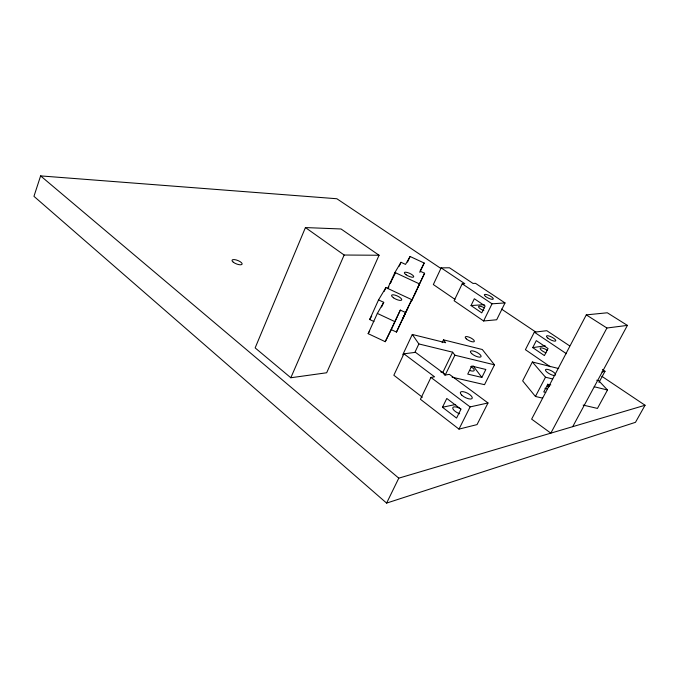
<?xml version="1.0" encoding="UTF-8"?>
<svg xmlns="http://www.w3.org/2000/svg" width="679" height="679" viewBox="0 0 679 679"><rect width="100%" height="100%" fill="white"/><g stroke="black" fill="none" stroke-linecap="round" stroke-linejoin="round"><path stroke-width="1.02" d="M440.756 268.366L336.852 198.743L40.613 175.903L33.95 196.333L386.606 503.097L635.476 422.321L645.05 405.253L601.9 376.336M305.431 227.567L255.143 347.903L290.824 377.753L326.667 372.763L379.069 255.253L341.036 228.976L305.431 227.567L344.143 255.024L379.069 255.253M290.824 377.753L344.143 255.024M373.959 321.523L369.673 319.512L378.543 299.906L385.901 287.582L411.78 299.668L396.468 332.082L391.308 329.663L385.248 341.69L368.154 333.661L377.346 313.418L383.728 302.325L378.543 299.906M384.187 291.359L385.901 287.582M387.624 288.567L394.915 272.483L401.009 262.289L405.541 264.403L410.091 256.492L424.18 263.028L419.851 272.389M399.252 266.151L401.009 262.289M381.606 306.993L383.728 302.325M407.527 262.111L410.091 256.492M385.248 341.69L400.33 310.099L405.524 312.527L411.78 299.668M391.308 329.663L400.33 310.099M396.468 332.082L405.524 312.527M424.18 263.028L420.063 271.15L424.604 273.264L411.126 301.832L419.639 283.737L417.721 287.684M441.146 267.874L464.809 283.712L462.204 283.805L454.115 300.738L483.609 320.98L496.689 319.767L505.015 302.936L475.521 283.338L473 283.423L449.49 267.781L441.146 267.874L433.338 284.552L455.006 299.397M402.732 354.837L412.289 334.458L445.645 342.734L443.497 339.839L442.131 342.683M403.903 353.818L434.568 376.828L430.944 377.431L420.411 399.26L458.987 429.12L477.04 424.604L488.006 402.961L449.388 374.358L445.916 374.935L415.497 352.342L403.903 353.818L393.845 375.241L422.38 397.257M414.877 352.384L418.867 343.939L412.289 334.458M471.031 305.558L474.332 298.743L485.112 306.025L481.759 312.875L471.031 305.558L484.246 304.659M424.604 273.264L419.435 283.898L394.915 272.483M408.257 307.171L402.452 319.486L404.752 314.742M414.411 294.822L416.371 290.782M444.448 374.757L442.818 372.432L452.647 352.189L418.867 343.939M444.991 375.529L454.888 355.202L452.647 352.189M386.606 503.097L398.785 478.16L645.05 405.253M483.609 320.98L492.037 303.81L505.015 302.936M442.47 407.264L446.799 398.463L460.965 409.216L456.551 418.077L442.47 407.264L455.677 404.463M481.861 377.431L485.841 369.461L471.701 366.074L467.729 374.104L481.861 377.431L473.144 365.93M458.987 429.12L470.106 406.908L488.006 402.961M443.497 339.839L482.311 349.515L494.49 364.827L484.526 384.679L452.087 377.176M569.647 345.866L546.807 330.69L534.331 332.184L525.41 349.685L550.253 366.736M532.726 347.623L536.317 340.612L548.046 348.531L544.397 355.584L532.726 347.623L545.22 345.815M558.69 368.553L532.361 361.992L522.652 380.868L535.442 396.468L542.648 398.132M535.442 396.468L545.483 377.21L532.361 361.992M627.396 325.394L607.298 312.781L586.291 314.878L531.64 419.13L550.83 433.143L606.916 328.016L627.396 325.394L572.711 426.667M598.98 382.43L605.006 371.277L602.383 369.537M596.714 380.215L598.734 380.715L607.493 389.992L597.452 408.418L583.142 405.091M368.154 333.661L369.69 330.953M369.673 319.512L371.719 316.032M387.828 288.651L388.88 286.852M391.511 281.165L390.145 283.491L395.636 272.559M601.934 371.922L605.006 371.277M440.781 371.956L442.818 372.432M545.763 392.437L543.76 391.961L547.775 384.289L550.788 385.01M454.888 355.202L494.49 364.827M545.483 377.21L552.698 378.967M594.193 386.75L607.493 389.992M377.346 313.418L394.558 321.481M586.291 314.878L606.916 328.016M501.518 309.081L535.858 332.09M462.204 283.805L492.037 303.81M534.331 332.184L566.413 353.7M430.944 377.431L470.106 406.908M40.613 175.903L398.785 478.16M547.571 384.221L549.549 386.538M545.984 352.825A5.211 1.536 27.4 0 1 540.178 348.259A5.211 1.536 27.4 0 1 547.198 350.262M547.291 388.838A5.755 1.85 28 0 1 544.957 388.286M547.359 385.944A5.755 1.85 28 0 1 548.666 387.48M555.099 375.495A5.78 1.782 27.8 0 1 546.951 372.117A5.78 1.782 27.8 0 1 548.029 369.486A5.78 1.782 27.8 0 1 555.617 374.231M483.855 310.634A4.94 1.426 26 0 1 478.551 306.636A4.94 1.426 26 0 1 484.5 307.884M470.734 366.567A5.907 2.029 26.7 0 1 474.231 370.378A5.907 2.029 26.7 0 1 469.817 370.479M459.658 413.774A6.612 2.529 27.4 0 1 452.74 407.807A6.612 2.529 27.4 0 1 460.803 408.894M466.295 338.855A5.05 1.613 26.3 0 0 474.112 341.69A5.05 1.613 26.3 0 0 468.994 337.123A5.05 1.613 26.3 0 0 466.295 338.855M233.287 262.204A5.407 1.85 21.4 0 0 241.911 264.437A5.407 1.85 21.4 0 0 236.046 259.904A5.407 1.85 21.4 0 0 233.287 262.204M547.792 338.057A5.237 1.477 27.2 0 0 555.66 340.968A5.237 1.477 27.2 0 0 549.905 336.292A5.237 1.477 27.2 0 0 547.792 338.057M393.447 297.784A5.568 1.757 24.7 0 0 401.722 299.948A5.568 1.757 24.7 0 0 394.855 295.076A5.568 1.757 24.7 0 0 393.447 297.784M406.118 274.791A5.135 1.494 24.6 0 0 413.706 276.879A5.135 1.494 24.6 0 0 407.315 272.491A5.135 1.494 24.6 0 0 406.118 274.791M485.434 296.358A4.965 1.375 25.9 0 0 493.081 299.218A4.965 1.375 25.9 0 0 487.938 294.983A4.965 1.375 25.9 0 0 485.434 296.358M471.667 353.615A5.933 1.952 26.6 0 0 480.825 356.916A5.933 1.952 26.6 0 0 474.765 351.442A5.933 1.952 26.6 0 0 471.667 353.615M461.695 395.068A6.646 2.436 27.2 0 0 471.956 398.658A6.646 2.436 27.2 0 0 465.259 392.216A6.646 2.436 27.2 0 0 461.695 395.068"/></g></svg>
